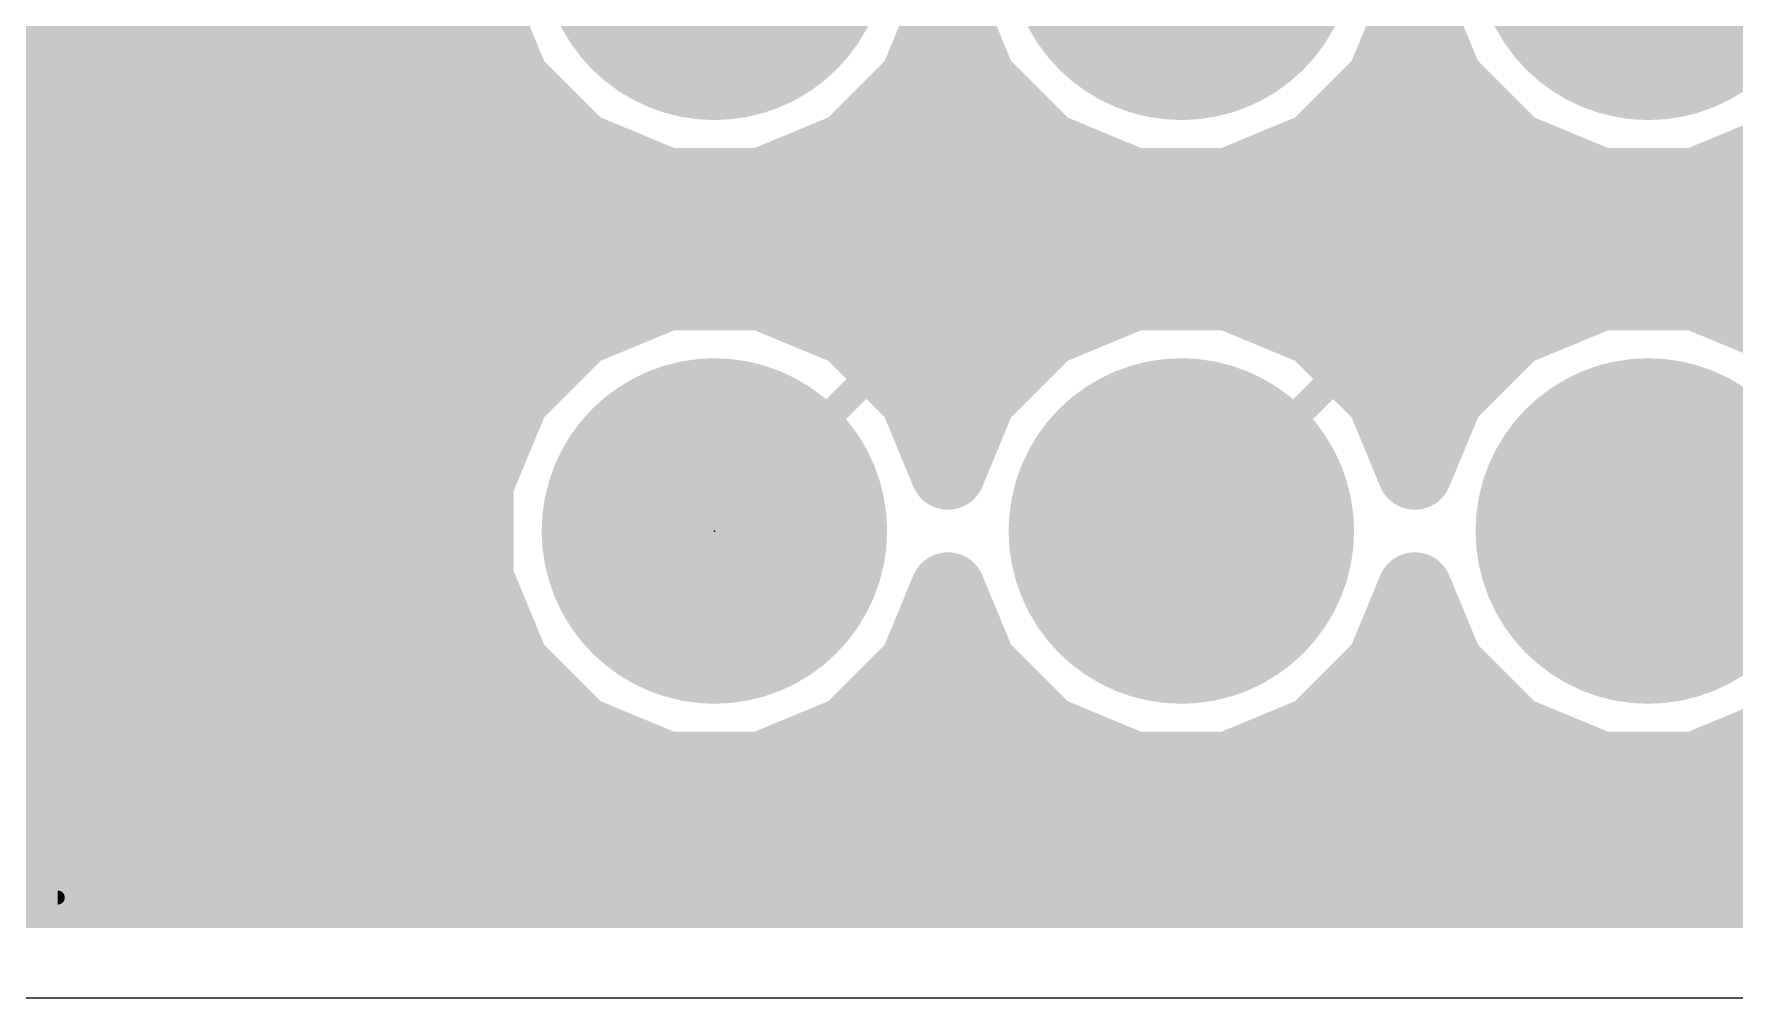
# Model space of a CAD drawing. Extents: x 0.5 to 37.4, y 3.1 to 45.2.
# Drawn here: x 15.35 to 24.6, y 6.35 to 11.59 of the extents above; entities that cross this region are included whole.
import ezdxf

# ---------------------------------------------------------------- set-up
doc = ezdxf.new("R2010")
doc.units = 0
for name, color, linetype in [('1', 22, 'CONTINUOUS'), ('112', 253, 'CONTINUOUS'), ('121', 253, 'CONTINUOUS'), ('16', 175, 'CONTINUOUS'), ('17', 82, 'CONTINUOUS'), ('20', 7, 'CONTINUOUS'), ('21', 253, 'CONTINUOUS'), ('23', 7, 'CONTINUOUS'), ('51', 253, 'CONTINUOUS')]:
    doc.layers.add(name, color=color, linetype=linetype)

# ---------------------------------------------------------------- blocks, each defined once
blk = doc.blocks.new('ROUNDP')
at = {"const_width": 0.5}
blk.add_lwpolyline([(0, -0.25, 1), (0, 0.25, 1), (0, -0.25)], format="xyb", dxfattribs=at)
blk = doc.blocks.new('RECT')
blk.add_solid([(-0.5, -0.5), (0.5, -0.5), (-0.5, 0.5), (0.5, 0.5)])

msp = doc.modelspace()

# ---------------------------------------------------------------- linework, layer by layer
at = {"layer": '1', "const_width": 0.4064}
for points in [[(15.0874, 11.7856), (17.7636, 11.7856)], [(17.7546, 11.8073), (17.9518, 11.3312)], [(20.1482, 11.3312), (20.32, 11.746)], [(20.32, 11.746), (20.4918, 11.3312)], [(22.6882, 11.3312), (22.86, 11.746)], [(22.86, 11.746), (23.0318, 11.3312)], [(15.1384, 11.3792), (17.9319, 11.3792)], [(20.1681, 11.3792), (20.4719, 11.3792)], [(22.7081, 11.3792), (23.0119, 11.3792)], [(17.9518, 11.3312), (18.3162, 10.9668)], [(19.7838, 10.9668), (20.1482, 11.3312)], [(20.4918, 11.3312), (20.8562, 10.9668)], [(22.3238, 10.9668), (22.6882, 11.3312)], [(23.0318, 11.3312), (23.3962, 10.9668)], [(15.0453, 10.9728), (18.3102, 10.9728)], [(18.3162, 10.9668), (18.7923, 10.7696)], [(19.3077, 10.7696), (19.7838, 10.9668)], [(19.7898, 10.9728), (20.8502, 10.9728)], [(20.8562, 10.9668), (21.3323, 10.7696)], [(21.8477, 10.7696), (22.3238, 10.9668)], [(22.3298, 10.9728), (23.3902, 10.9728)], [(23.3962, 10.9668), (23.8723, 10.7696)], [(24.3877, 10.7696), (24.8638, 10.9668)], [(18.7923, 10.7696), (19.3077, 10.7696)], [(21.3323, 10.7696), (21.8477, 10.7696)], [(23.8723, 10.7696), (24.3877, 10.7696)], [(14.7588, 10.5664), (31.6728, 10.5664)], [(18.7923, 10.1854), (18.3162, 9.9882)], [(19.3077, 10.1854), (18.7923, 10.1854)], [(19.7838, 9.9882), (19.3077, 10.1854)], [(21.3323, 10.1854), (20.8562, 9.9882)], [(21.8477, 10.1854), (21.3323, 10.1854)], [(22.3238, 9.9882), (21.8477, 10.1854)], [(23.8723, 10.1854), (23.3962, 9.9882)], [(24.3877, 10.1854), (23.8723, 10.1854)], [(24.8638, 9.9882), (24.3877, 10.1854)], [(9.7366, 10.16), (18.731, 10.16)], [(19.369, 10.16), (21.271, 10.16)], [(21.909, 10.16), (23.811, 10.16)], [(24.449, 10.16), (26.351, 10.16)], [(18.3162, 9.9882), (17.9518, 9.6238)], [(20.1482, 9.6238), (19.7838, 9.9882)], [(20.8562, 9.9882), (20.4918, 9.6238)], [(22.6882, 9.6238), (22.3238, 9.9882)], [(23.3962, 9.9882), (23.0318, 9.6238)], [(14.7588, 9.7536), (18.0816, 9.7536)], [(20.0184, 9.7536), (20.6216, 9.7536)], [(22.5584, 9.7536), (23.1616, 9.7536)], [(17.9518, 9.6238), (17.7546, 9.1477)], [(20.32, 9.209), (20.1482, 9.6238)], [(20.4918, 9.6238), (20.32, 9.209)], [(22.86, 9.209), (22.6882, 9.6238)], [(23.0318, 9.6238), (22.86, 9.209)], [(15.0453, 9.3472), (17.8373, 9.3472)], [(20.2628, 9.3472), (20.3772, 9.3472)], [(22.8027, 9.3472), (22.9172, 9.3472)], [(17.7546, 9.1477), (17.7546, 8.6323)], [(15.1384, 8.9408), (17.7546, 8.9408)], [(17.7546, 8.6323), (17.9518, 8.1562)], [(15.0874, 8.5344), (17.7952, 8.5344)], [(20.1482, 8.1562), (20.32, 8.571)], [(20.3048, 8.5344), (20.3352, 8.5344)], [(20.32, 8.571), (20.4918, 8.1562)], [(22.6882, 8.1562), (22.86, 8.571)], [(22.8448, 8.5344), (22.8752, 8.5344)], [(22.86, 8.571), (23.0318, 8.1562)], [(14.8604, 8.128), (17.98, 8.128)], [(17.9518, 8.1562), (18.3162, 7.7918)], [(19.7838, 7.7918), (20.1482, 8.1562)], [(20.12, 8.128), (20.52, 8.128)], [(20.4918, 8.1562), (20.8562, 7.7918)], [(22.3238, 7.7918), (22.6882, 8.1562)], [(22.66, 8.128), (23.06, 8.128)], [(23.0318, 8.1562), (23.3962, 7.7918)], [(18.3162, 7.7918), (18.7923, 7.5946)], [(19.3077, 7.5946), (19.7838, 7.7918)], [(20.8562, 7.7918), (21.3323, 7.5946)], [(21.8477, 7.5946), (22.3238, 7.7918)], [(23.3962, 7.7918), (23.8723, 7.5946)], [(24.3877, 7.5946), (24.8638, 7.7918)], [(14.2024, 7.7216), (18.4857, 7.7216)], [(19.6143, 7.7216), (21.0257, 7.7216)], [(22.1543, 7.7216), (23.5657, 7.7216)], [(24.6943, 7.7216), (26.1057, 7.7216)], [(18.7923, 7.5946), (19.3077, 7.5946)], [(21.3323, 7.5946), (21.8477, 7.5946)], [(23.8723, 7.5946), (24.3877, 7.5946)], [(1.8542, 7.3152), (36.2258, 7.3152)], [(36.2258, 6.9342), (1.8542, 6.9342)]]:
    msp.add_lwpolyline(points, dxfattribs=at)
at = {"layer": '1', "const_width": 0.2032}
for points in [[(17.7636, 11.684, 1), (17.7636, 11.8872)], [(17.9319, 11.2776, 1), (17.9319, 11.4808)], [(20.1681, 11.4808, 1), (20.1681, 11.2776)], [(20.4719, 11.2776, 1), (20.4719, 11.4808)], [(22.7081, 11.4808, 1), (22.7081, 11.2776)], [(23.0119, 11.2776, 1), (23.0119, 11.4808)], [(18.0237, 11.4031, 1), (17.88, 11.2594)], [(20.22, 11.2594, 1), (20.0763, 11.4031)], [(20.5637, 11.4031, 1), (20.42, 11.2594)], [(22.76, 11.2594, 1), (22.6163, 11.4031)], [(23.1037, 11.4031, 1), (22.96, 11.2594)], [(17.8579, 11.2923, 1), (18.0457, 11.3701)], [(20.0543, 11.3701, 1), (20.2421, 11.2923)], [(20.3979, 11.2923, 1), (20.5857, 11.3701)], [(22.5943, 11.3701, 1), (22.7821, 11.2923)], [(22.9379, 11.2923, 1), (23.1257, 11.3701)], [(18.3551, 11.0607, 1), (18.2773, 10.8729)], [(18.2444, 10.895, 1), (18.3881, 11.0387)], [(18.3102, 10.8712, 1), (18.3102, 11.0744)], [(19.7119, 11.0387, 1), (19.8556, 10.895)], [(19.7898, 11.0744, 1), (19.7898, 10.8712)], [(19.8227, 10.8729, 1), (19.7449, 11.0607)], [(20.8951, 11.0607, 1), (20.8173, 10.8729)], [(20.7844, 10.895, 1), (20.9281, 11.0387)], [(20.8502, 10.8712, 1), (20.8502, 11.0744)], [(22.2519, 11.0387, 1), (22.3956, 10.895)], [(22.3298, 11.0744, 1), (22.3298, 10.8712)], [(22.3627, 10.8729, 1), (22.2849, 11.0607)], [(23.4351, 11.0607, 1), (23.3573, 10.8729)], [(23.3244, 10.895, 1), (23.4681, 11.0387)], [(23.3902, 10.8712, 1), (23.3902, 11.0744)], [(18.7923, 10.8712, 1), (18.7923, 10.668)], [(18.7534, 10.6757, 1), (18.8312, 10.8635)], [(19.2688, 10.8635, 1), (19.3466, 10.6757)], [(19.3077, 10.668, 1), (19.3077, 10.8712)], [(21.3323, 10.8712, 1), (21.3323, 10.668)], [(21.2934, 10.6757, 1), (21.3712, 10.8635)], [(21.8088, 10.8635, 1), (21.8866, 10.6757)], [(21.8477, 10.668, 1), (21.8477, 10.8712)], [(23.8723, 10.8712, 1), (23.8723, 10.668)], [(23.8334, 10.6757, 1), (23.9112, 10.8635)], [(24.3488, 10.8635, 1), (24.4266, 10.6757)], [(24.3877, 10.668, 1), (24.3877, 10.8712)], [(18.7923, 10.287, 1), (18.7923, 10.0838)], [(18.8312, 10.0915, 1), (18.7534, 10.2793)], [(19.3466, 10.2793, 1), (19.2688, 10.0915)], [(19.3077, 10.0838, 1), (19.3077, 10.287)], [(21.3323, 10.287, 1), (21.3323, 10.0838)], [(21.3712, 10.0915, 1), (21.2934, 10.2793)], [(21.8866, 10.2793, 1), (21.8088, 10.0915)], [(21.8477, 10.0838, 1), (21.8477, 10.287)], [(23.8723, 10.287, 1), (23.8723, 10.0838)], [(23.9112, 10.0915, 1), (23.8334, 10.2793)], [(24.4266, 10.2793, 1), (24.3488, 10.0915)], [(24.3877, 10.0838, 1), (24.3877, 10.287)], [(18.731, 10.0584, 1), (18.731, 10.2616)], [(19.369, 10.2616, 1), (19.369, 10.0584)], [(21.271, 10.0584, 1), (21.271, 10.2616)], [(21.909, 10.2616, 1), (21.909, 10.0584)], [(23.811, 10.0584, 1), (23.811, 10.2616)], [(24.449, 10.2616, 1), (24.449, 10.0584)], [(18.2773, 10.0821, 1), (18.3551, 9.8943)], [(18.3881, 9.9163, 1), (18.2444, 10.06)], [(19.8556, 10.06, 1), (19.7119, 9.9163)], [(19.7449, 9.8943, 1), (19.8227, 10.0821)], [(20.8173, 10.0821, 1), (20.8951, 9.8943)], [(20.9281, 9.9163, 1), (20.7844, 10.06)], [(22.3956, 10.06, 1), (22.2519, 9.9163)], [(22.2849, 9.8943, 1), (22.3627, 10.0821)], [(23.3573, 10.0821, 1), (23.4351, 9.8943)], [(23.4681, 9.9163, 1), (23.3244, 10.06)], [(18.0816, 9.652, 1), (18.0816, 9.8552)], [(20.0184, 9.8552, 1), (20.0184, 9.652)], [(20.6216, 9.652, 1), (20.6216, 9.8552)], [(22.5584, 9.8552, 1), (22.5584, 9.652)], [(23.1616, 9.652, 1), (23.1616, 9.8552)], [(18.0457, 9.5849, 1), (17.8579, 9.6627)], [(20.2421, 9.6627, 1), (20.0543, 9.5849)], [(20.5857, 9.5849, 1), (20.3979, 9.6627)], [(22.7821, 9.6627, 1), (22.5943, 9.5849)], [(23.1257, 9.5849, 1), (22.9379, 9.6627)], [(17.88, 9.6956, 1), (18.0237, 9.5519)], [(20.0763, 9.5519, 1), (20.22, 9.6956)], [(20.42, 9.6956, 1), (20.5637, 9.5519)], [(22.6163, 9.5519, 1), (22.76, 9.6956)], [(22.96, 9.6956, 1), (23.1037, 9.5519)], [(17.8373, 9.2456, 1), (17.8373, 9.4488)], [(20.2628, 9.4488, 1), (20.2628, 9.2456)], [(20.3772, 9.2456, 1), (20.3772, 9.4488)], [(22.8027, 9.4488, 1), (22.8027, 9.2456)], [(22.9172, 9.2456, 1), (22.9172, 9.4488)], [(17.8562, 9.1477, 1), (17.653, 9.1477)], [(20.2261, 9.2479, 1), (20.4139, 9.1701)], [(20.2261, 9.1701, 1), (20.4139, 9.2479)], [(22.7661, 9.2479, 1), (22.9539, 9.1701)], [(22.7661, 9.1701, 1), (22.9539, 9.2479)], [(17.6607, 9.1866, 1), (17.8485, 9.1088)], [(17.7546, 8.8392, 1), (17.7546, 9.0424)], [(17.8485, 8.6712, 1), (17.6607, 8.5934)], [(17.653, 8.6323, 1), (17.8562, 8.6323)], [(17.7952, 8.4328, 1), (17.7952, 8.636)], [(20.3048, 8.636, 1), (20.3048, 8.4328)], [(20.4139, 8.6099, 1), (20.2261, 8.5321)], [(20.4139, 8.5321, 1), (20.2261, 8.6099)], [(20.3352, 8.4328, 1), (20.3352, 8.636)], [(22.8448, 8.636, 1), (22.8448, 8.4328)], [(22.9539, 8.6099, 1), (22.7661, 8.5321)], [(22.9539, 8.5321, 1), (22.7661, 8.6099)], [(22.8752, 8.4328, 1), (22.8752, 8.636)], [(18.0237, 8.2281, 1), (17.88, 8.0844)], [(17.98, 8.0264, 1), (17.98, 8.2296)], [(20.12, 8.2296, 1), (20.12, 8.0264)], [(20.22, 8.0844, 1), (20.0763, 8.2281)], [(20.5637, 8.2281, 1), (20.42, 8.0844)], [(20.52, 8.0264, 1), (20.52, 8.2296)], [(22.66, 8.2296, 1), (22.66, 8.0264)], [(22.76, 8.0844, 1), (22.6163, 8.2281)], [(23.1037, 8.2281, 1), (22.96, 8.0844)], [(23.06, 8.0264, 1), (23.06, 8.2296)], [(17.8579, 8.1173, 1), (18.0457, 8.1951)], [(20.0543, 8.1951, 1), (20.2421, 8.1173)], [(20.3979, 8.1173, 1), (20.5857, 8.1951)], [(22.5943, 8.1951, 1), (22.7821, 8.1173)], [(22.9379, 8.1173, 1), (23.1257, 8.1951)], [(18.3551, 7.8857, 1), (18.2773, 7.6979)], [(18.2444, 7.72, 1), (18.3881, 7.8637)], [(19.7119, 7.8637, 1), (19.8556, 7.72)], [(19.8227, 7.6979, 1), (19.7449, 7.8857)], [(20.8951, 7.8857, 1), (20.8173, 7.6979)], [(20.7844, 7.72, 1), (20.9281, 7.8637)], [(22.2519, 7.8637, 1), (22.3956, 7.72)], [(22.3627, 7.6979, 1), (22.2849, 7.8857)], [(23.4351, 7.8857, 1), (23.3573, 7.6979)], [(23.3244, 7.72, 1), (23.4681, 7.8637)], [(18.4857, 7.62, 1), (18.4857, 7.8232)], [(19.6143, 7.8232, 1), (19.6143, 7.62)], [(21.0257, 7.62, 1), (21.0257, 7.8232)], [(22.1543, 7.8232, 1), (22.1543, 7.62)], [(23.5657, 7.62, 1), (23.5657, 7.8232)], [(24.6943, 7.8232, 1), (24.6943, 7.62)], [(18.7923, 7.6962, 1), (18.7923, 7.493)], [(18.7534, 7.5007, 1), (18.8312, 7.6885)], [(19.2688, 7.6885, 1), (19.3466, 7.5007)], [(19.3077, 7.493, 1), (19.3077, 7.6962)], [(21.3323, 7.6962, 1), (21.3323, 7.493)], [(21.2934, 7.5007, 1), (21.3712, 7.6885)], [(21.8088, 7.6885, 1), (21.8866, 7.5007)], [(21.8477, 7.493, 1), (21.8477, 7.6962)], [(23.8723, 7.6962, 1), (23.8723, 7.493)], [(23.8334, 7.5007, 1), (23.9112, 7.6885)], [(24.3488, 7.6885, 1), (24.4266, 7.5007)], [(24.3877, 7.493, 1), (24.3877, 7.6962)]]:
    msp.add_lwpolyline(points, format="xyb", dxfattribs=at)
at = {"layer": '112', "const_width": 0.1524}
for points in [[(15.9512, 9.8567), (15.9512, 8.0772)], [(16.841, 9.8567), (15.9512, 9.8567)], [(17.1375, 9.5601), (16.841, 9.8567)], [(17.1375, 8.3738), (17.1375, 9.5601)], [(16.841, 8.0772), (17.1375, 8.3738)], [(15.9512, 8.0772), (16.841, 8.0772)]]:
    msp.add_lwpolyline(points, dxfattribs=at)
at = {"layer": '112', "const_width": 0.0762}
for points in [[(15.9893, 9.8567, 1), (15.9131, 9.8567)], [(15.9512, 9.8948, 1), (15.9512, 9.8186)], [(16.8679, 9.8837, 1), (16.814, 9.8298)], [(16.841, 9.8186, 1), (16.841, 9.8948)], [(17.1756, 9.5601, 1), (17.0994, 9.5601)], [(17.1106, 9.5332, 1), (17.1645, 9.5871)], [(17.1645, 8.3468, 1), (17.1106, 8.4007)], [(17.0994, 8.3738, 1), (17.1756, 8.3738)], [(15.9512, 8.1153, 1), (15.9512, 8.0391)], [(16.841, 8.0391, 1), (16.841, 8.1153)], [(15.9131, 8.0772, 1), (15.9893, 8.0772)], [(16.814, 8.1041, 1), (16.8679, 8.0503)]]:
    msp.add_lwpolyline(points, format="xyb", dxfattribs=at)
at = {"layer": '121', "const_width": 0.1524}
for points in [[(15.983, 11.3792), (15.983, 12.5655)], [(17.1693, 12.5655), (17.1693, 11.3792)]]:
    msp.add_lwpolyline(points, dxfattribs=at)
at = {"layer": '121', "const_width": 0.0762}
for points in [[(15.9449, 11.3792, 1), (16.021, 11.3792)], [(17.1312, 11.3792, 1), (17.2074, 11.3792)]]:
    msp.add_lwpolyline(points, format="xyb", dxfattribs=at)
at = {"layer": '16'}
for points, const_width in [([(22.7584, 10.0584), (22.7584, 12.573)], 0.1524), ([(17.8816, 8.9916), (14.4018, 12.4714)], 0.1524), ([(20.2184, 10.0584), (20.2184, 12.3698)], 0.1524), ([(18.415, 7.4168), (14.4018, 11.43)], 0.1524), ([(14.7068, 10.5144), (15.8993, 9.3218)], 0.4064), ([(19.05, 8.89), (20.2184, 10.0584)], 0.1524), ([(21.59, 8.89), (22.7584, 10.0584)], 0.1524), ([(24.13, 8.89), (25.2984, 10.0584)], 0.1524), ([(14.7588, 9.7536), (15.4675, 9.7536)], 0.4064), ([(15.0453, 9.3472), (15.8739, 9.3472)], 0.4064), ([(15.8993, 9.3218), (15.0558, 9.3218)], 0.4064), ([(17.8816, 8.382), (17.8816, 8.9916)], 0.1524), ([(16.51, 8.89), (13.97, 8.89)], 0.1524), ([(18.288, 7.112), (16.51, 8.89)], 0.1524), ([(15.0558, 8.4582), (16.3311, 8.4582)], 0.4064), ([(16.3311, 8.4582), (17.8551, 6.9342)], 0.4064), ([(18.542, 7.7216), (17.8816, 8.382)], 0.1524), ([(14.8604, 8.128), (16.6613, 8.128)], 0.4064), ([(14.2024, 7.7216), (17.0677, 7.7216)], 0.4064), ([(28.0416, 7.7216), (18.542, 7.7216)], 0.1524), ([(1.8542, 7.3152), (17.4741, 7.3152)], 0.4064), ([(29.4132, 7.4168), (18.415, 7.4168)], 0.1524), ([(17.8551, 6.9342), (1.8542, 6.9342)], 0.4064), ([(29.972, 7.112), (18.288, 7.112)], 0.1524)]:
    msp.add_lwpolyline(points, dxfattribs=dict(at, const_width=const_width))
for points, const_width in [([(20.1803, 10.0584, 1), (20.2565, 10.0584)], 0.0762), ([(20.2453, 10.0315, 1), (20.1915, 10.0853)], 0.0762), ([(22.7203, 10.0584, 1), (22.7965, 10.0584)], 0.0762), ([(22.7853, 10.0315, 1), (22.7315, 10.0853)], 0.0762), ([(15.4675, 9.652, 1), (15.4675, 9.8552)], 0.2032), ([(15.8739, 9.2456, 1), (15.8739, 9.4488)], 0.2032), ([(15.8275, 9.25, 1), (15.9712, 9.3936)], 0.2032), ([(15.8993, 9.2202, 1), (15.8993, 9.4234)], 0.2032), ([(17.9197, 8.9916, 1), (17.8435, 8.9916)], 0.0762), ([(17.8547, 8.9647, 1), (17.9085, 9.0185)], 0.0762), ([(16.5369, 8.9169, 1), (16.4831, 8.8631)], 0.0762), ([(16.51, 8.8519, 1), (16.51, 8.9281)], 0.0762), ([(19.0231, 8.9169, 1), (19.0769, 8.8631)], 0.0762), ([(21.5631, 8.9169, 1), (21.6169, 8.8631)], 0.0762), ([(24.1031, 8.9169, 1), (24.1569, 8.8631)], 0.0762), ([(16.403, 8.53, 1), (16.2593, 8.3864)], 0.2032), ([(16.3311, 8.3566, 1), (16.3311, 8.5598)], 0.2032), ([(17.9085, 8.4089, 1), (17.8547, 8.3551)], 0.0762), ([(16.6613, 8.0264, 1), (16.6613, 8.2296)], 0.2032), ([(17.8435, 8.382, 1), (17.9197, 8.382)], 0.0762), ([(17.0677, 7.62, 1), (17.0677, 7.8232)], 0.2032), ([(18.542, 7.7597, 1), (18.542, 7.6835)], 0.0762), ([(18.5151, 7.6947, 1), (18.5689, 7.7485)], 0.0762), ([(17.4741, 7.2136, 1), (17.4741, 7.4168)], 0.2032), ([(18.415, 7.4549, 1), (18.415, 7.3787)], 0.0762), ([(18.3881, 7.3899, 1), (18.4419, 7.4437)], 0.0762), ([(17.8551, 6.8326, 1), (17.8551, 7.0358)], 0.2032), ([(18.288, 7.1501, 1), (18.288, 7.0739)], 0.0762), ([(18.2611, 7.0851, 1), (18.3149, 7.1389)], 0.0762), ([(17.7833, 6.8624, 1), (17.927, 7.006)], 0.2032)]:
    msp.add_lwpolyline(points, format="xyb", dxfattribs=dict(at, const_width=const_width))
at = {"layer": '20'}
msp.add_line((1.27, 6.35), (36.81, 6.35), dxfattribs=at)
at = {"layer": '21'}
for points, const_width in [([(17.78, 12.7), (17.78, 11.43)], 0.2032), ([(17.78, 11.43), (18.415, 10.795)], 0.2032), ([(20.32, 11.43), (19.685, 10.795)], 0.2032), ([(20.955, 10.795), (20.32, 11.43)], 0.2032), ([(22.86, 11.43), (22.225, 10.795)], 0.2032), ([(23.495, 10.795), (22.86, 11.43)], 0.2032), ([(19.685, 10.795), (18.415, 10.795)], 0.2032), ([(22.225, 10.795), (20.955, 10.795)], 0.2032), ([(24.765, 10.795), (23.495, 10.795)], 0.2032), ([(18.415, 10.16), (17.78, 9.525)], 0.2032), ([(18.415, 10.16), (19.685, 10.16)], 0.2032), ([(19.685, 10.16), (20.32, 9.525)], 0.2032), ([(20.32, 9.525), (20.955, 10.16)], 0.2032), ([(20.955, 10.16), (22.225, 10.16)], 0.2032), ([(22.225, 10.16), (22.86, 9.525)], 0.2032), ([(22.86, 9.525), (23.495, 10.16)], 0.2032), ([(23.495, 10.16), (24.765, 10.16)], 0.2032), ([(17.78, 9.525), (17.78, 8.255)], 0.2032), ([(17.78, 8.255), (18.415, 7.62)], 0.2032), ([(20.32, 8.255), (19.685, 7.62)], 0.2032), ([(20.955, 7.62), (20.32, 8.255)], 0.2032), ([(22.86, 8.255), (22.225, 7.62)], 0.2032), ([(23.495, 7.62), (22.86, 8.255)], 0.2032), ([(19.685, 7.62), (18.415, 7.62)], 0.2032), ([(22.225, 7.62), (20.955, 7.62)], 0.2032), ([(24.765, 7.62), (23.495, 7.62)], 0.2032), ([(14.8506, 6.8961), (15.4777, 6.8961)], 0.0762)]:
    msp.add_lwpolyline(points, dxfattribs=dict(at, const_width=const_width))
for points, const_width in [([(17.8159, 11.4659, 1), (17.7441, 11.3941)], 0.1016), ([(17.7292, 11.43, 1), (17.8308, 11.43)], 0.1016), ([(20.3559, 11.4659, 1), (20.2841, 11.3941)], 0.1016), ([(20.3559, 11.3941, 1), (20.2841, 11.4659)], 0.1016), ([(22.8959, 11.4659, 1), (22.8241, 11.3941)], 0.1016), ([(22.8959, 11.3941, 1), (22.8241, 11.4659)], 0.1016), ([(18.415, 10.8458, 1), (18.415, 10.7442)], 0.1016), ([(18.3791, 10.7591, 1), (18.4509, 10.8309)], 0.1016), ([(19.6491, 10.8309, 1), (19.7209, 10.7591)], 0.1016), ([(19.685, 10.7442, 1), (19.685, 10.8458)], 0.1016), ([(20.955, 10.8458, 1), (20.955, 10.7442)], 0.1016), ([(20.9191, 10.7591, 1), (20.9909, 10.8309)], 0.1016), ([(22.1891, 10.8309, 1), (22.2609, 10.7591)], 0.1016), ([(22.225, 10.7442, 1), (22.225, 10.8458)], 0.1016), ([(23.495, 10.8458, 1), (23.495, 10.7442)], 0.1016), ([(23.4591, 10.7591, 1), (23.5309, 10.8309)], 0.1016), ([(18.415, 10.2108, 1), (18.415, 10.1092)], 0.1016), ([(18.4509, 10.1241, 1), (18.3791, 10.1959)], 0.1016), ([(19.7209, 10.1959, 1), (19.6491, 10.1241)], 0.1016), ([(19.685, 10.1092, 1), (19.685, 10.2108)], 0.1016), ([(20.955, 10.2108, 1), (20.955, 10.1092)], 0.1016), ([(20.9909, 10.1241, 1), (20.9191, 10.1959)], 0.1016), ([(22.2609, 10.1959, 1), (22.1891, 10.1241)], 0.1016), ([(22.225, 10.1092, 1), (22.225, 10.2108)], 0.1016), ([(23.495, 10.2108, 1), (23.495, 10.1092)], 0.1016), ([(23.5309, 10.1241, 1), (23.4591, 10.1959)], 0.1016), ([(17.8308, 9.525, 1), (17.7292, 9.525)], 0.1016), ([(17.7441, 9.5609, 1), (17.8159, 9.4891)], 0.1016), ([(20.2841, 9.5609, 1), (20.3559, 9.4891)], 0.1016), ([(20.2841, 9.4891, 1), (20.3559, 9.5609)], 0.1016), ([(22.8241, 9.5609, 1), (22.8959, 9.4891)], 0.1016), ([(22.8241, 9.4891, 1), (22.8959, 9.5609)], 0.1016), ([(17.8159, 8.2909, 1), (17.7441, 8.2191)], 0.1016), ([(20.3559, 8.2909, 1), (20.2841, 8.2191)], 0.1016), ([(20.3559, 8.2191, 1), (20.2841, 8.2909)], 0.1016), ([(22.8959, 8.2909, 1), (22.8241, 8.2191)], 0.1016), ([(22.8959, 8.2191, 1), (22.8241, 8.2909)], 0.1016), ([(17.7292, 8.255, 1), (17.8308, 8.255)], 0.1016), ([(18.415, 7.6708, 1), (18.415, 7.5692)], 0.1016), ([(18.3791, 7.5841, 1), (18.4509, 7.6559)], 0.1016), ([(19.6491, 7.6559, 1), (19.7209, 7.5841)], 0.1016), ([(19.685, 7.5692, 1), (19.685, 7.6708)], 0.1016), ([(20.955, 7.6708, 1), (20.955, 7.5692)], 0.1016), ([(20.9191, 7.5841, 1), (20.9909, 7.6559)], 0.1016), ([(22.1891, 7.6559, 1), (22.2609, 7.5841)], 0.1016), ([(22.225, 7.5692, 1), (22.225, 7.6708)], 0.1016), ([(23.495, 7.6708, 1), (23.495, 7.5692)], 0.1016), ([(23.4591, 7.5841, 1), (23.5309, 7.6559)], 0.1016), ([(15.4777, 6.8771, 1), (15.4777, 6.9152)], 0.0381)]:
    msp.add_lwpolyline(points, format="xyb", dxfattribs=dict(at, const_width=const_width))
at = {"layer": '23'}
msp.add_point((19.05, 8.89), dxfattribs=at)

# ---------------------------------------------------------------- block references
at = {"layer": '17', "xscale": 1.8796, "yscale": 1.8796, "rotation": 90}
for p in [(19.05, 12.065), (19.05, 12.065), (21.59, 12.065), (21.59, 12.065), (24.13, 12.065), (24.13, 12.065), (19.05, 8.89), (19.05, 8.89), (21.59, 8.89), (21.59, 8.89), (24.13, 8.89), (24.13, 8.89)]:
    msp.add_blockref('ROUNDP', p, dxfattribs=at)
at = {"layer": '51', "xscale": 0.508, "yscale": 0.508}
for p in [(19.05, 8.89), (21.59, 8.89), (24.13, 8.89)]:
    msp.add_blockref('RECT', p, dxfattribs=at)

doc.saveas('drawing.dxf')
